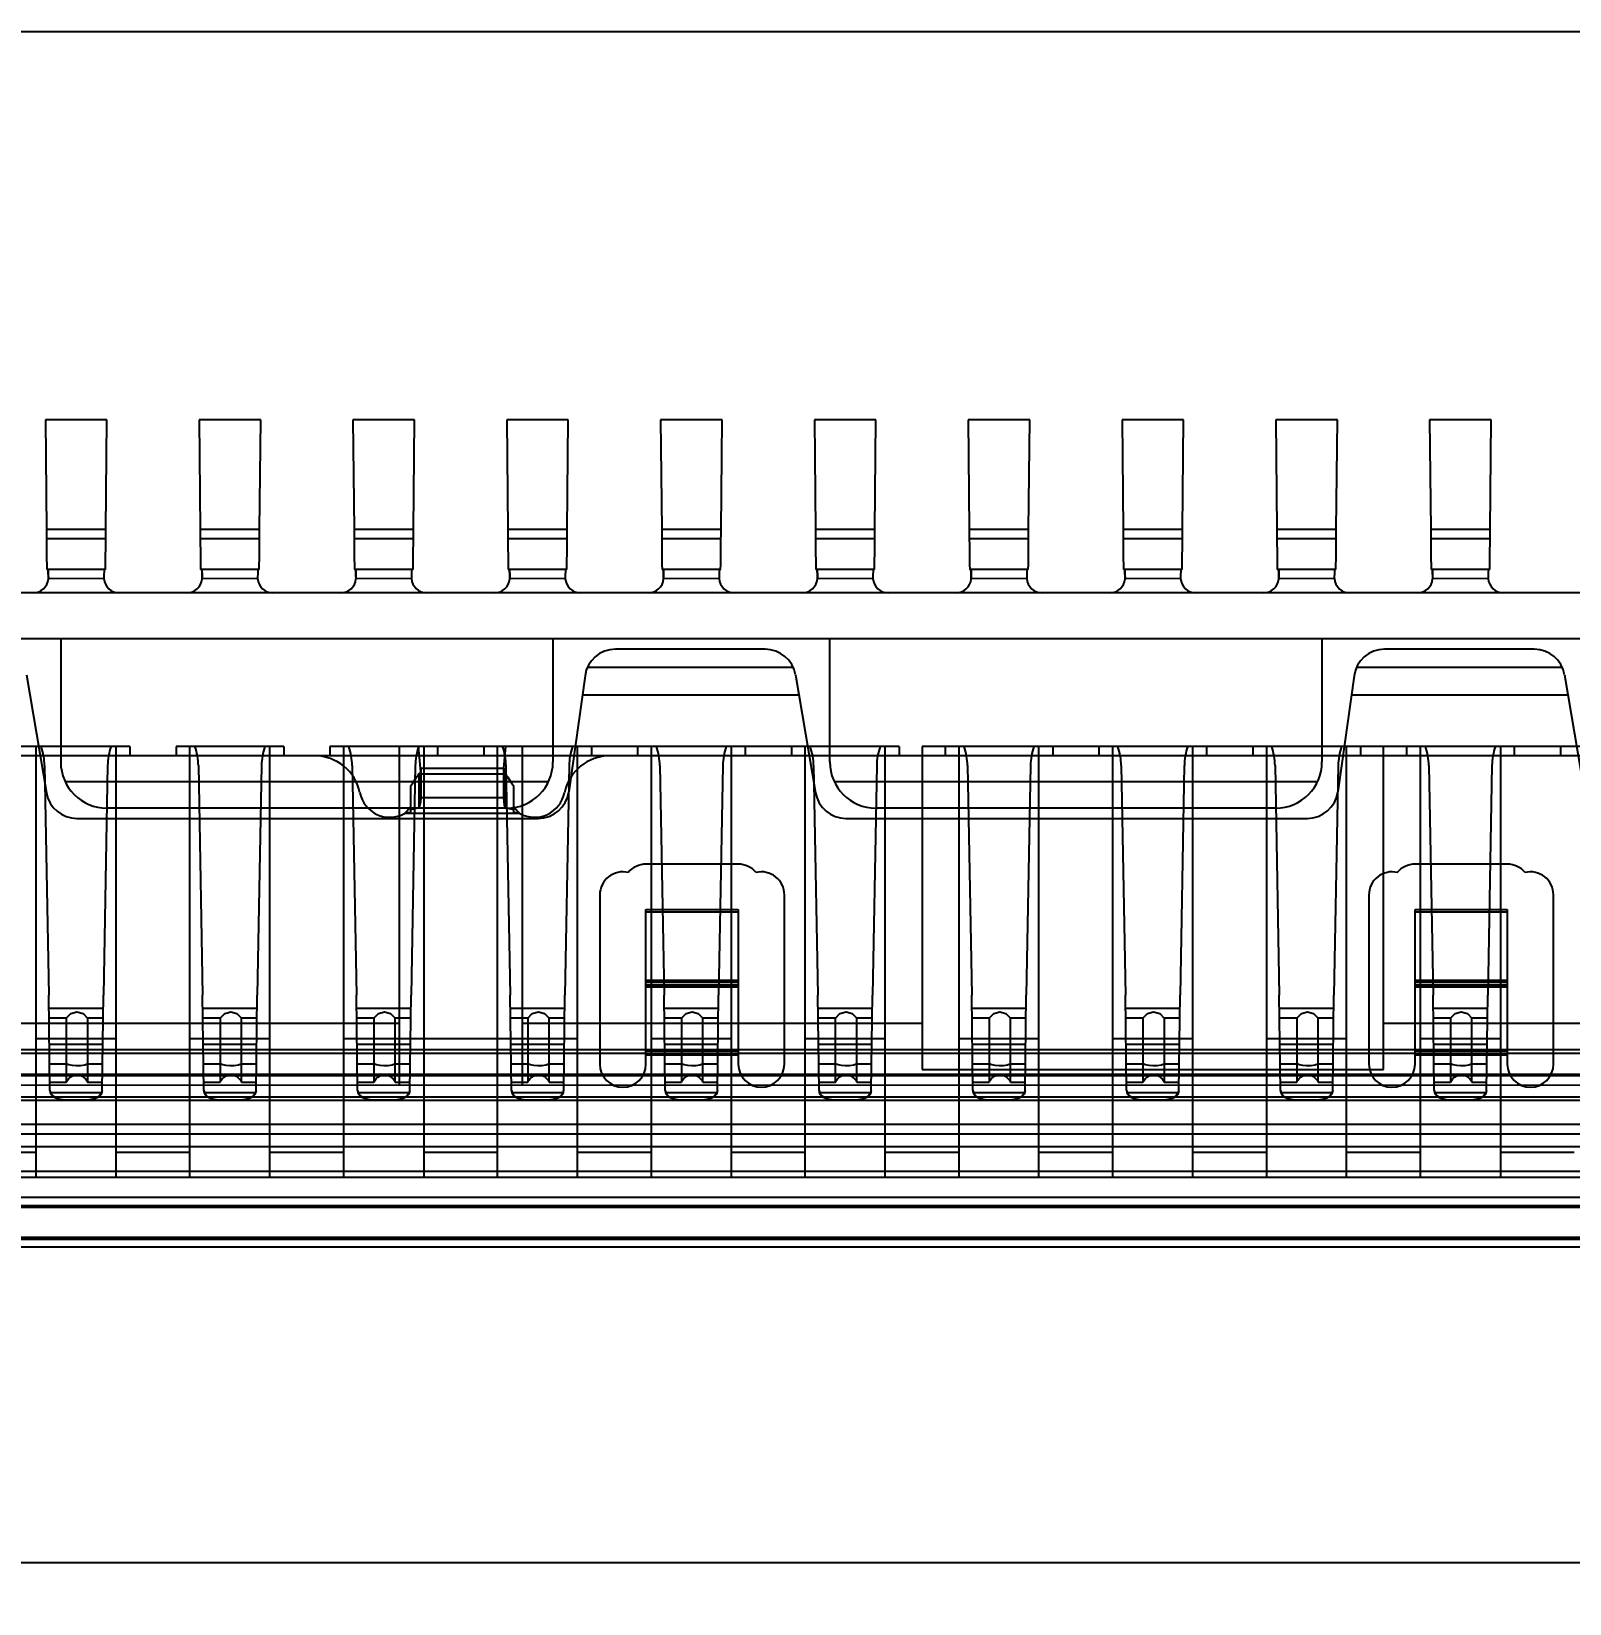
# Model space of a CAD drawing. Header units: millimetres. Extents: x 0 to 841, y 0 to 594.
# Drawn here: x 676.69 to 681.69, y 261.49 to 266.6 of the extents above; entities that cross this region are included whole.
import ezdxf

# ---------------------------------------------------------------- set-up
doc = ezdxf.new("R2010")
doc.units = ezdxf.units.MM
doc.header["$LTSCALE"] = 46.255
doc.layers.get('0').update_dxf_attribs({"linetype": 'CONTINUOUS'})
doc.layers.add('8_QUILTS', color=7, linetype='CONTINUOUS')
doc.styles.get("Standard").update_dxf_attribs({"font": 'txt', "width": 0.8})
doc.dimstyles.new('DIMSTYLE_1', dxfattribs={"dimtxt": 2.5, "dimasz": 3, "dimexe": 1.5, "dimexo": 1.2, "dimtad": 1, "dimdsep": 46, "dimtxsty": 'STANDARD', "dimblk": '_FILLED', "dimblk1": '_FILLED', "dimblk2": '_FILLED', "dimcen": 0.09, "dimazin": 2, "dimtp": 0.01, "dimtm": 0.01, "dimtfac": 1, "dimtofl": 0, "dimtmove": 0, "dimatfit": 3, "dimldrblk": '_FILLED', "dimfxl": 1, "dimtolj": 1, "dimarcsym": 0})

# ---------------------------------------------------------------- blocks, each defined once
blk = doc.blocks.new('_FILLED')
at = {"color": 0, "linetype": 'BYBLOCK'}
blk.add_solid([(0, 0), (-1, 0.1667), (-1, -0.1667)], dxfattribs=at)
blk = doc.blocks.new('*D0')
at = {"color": 7, "linetype": 'CONTINUOUS'}
for p, q in [((692.3383, 264.1405), (692.3383, 237.2835)), ((637.9118, 256.9031), (637.9118, 237.2835)), ((637.9118, 238.7835), (665.125, 238.7835)), ((692.3383, 238.7835), (665.125, 238.7835))]:
    blk.add_line(p, q, dxfattribs=at)
at = {"color": 7, "linetype": 'CONTINUOUS', "xscale": 3, "yscale": 3, "zscale": 3, "rotation": 180}
blk.add_blockref('_FILLED', (637.9118, 238.7835), dxfattribs=at)
at = {"color": 7, "linetype": 'CONTINUOUS', "xscale": 3, "yscale": 3, "zscale": 3}
blk.add_blockref('_FILLED', (692.3383, 238.7835), dxfattribs=at)
at = {"color": 7, "linetype": 'CONTINUOUS', "insert": (665.125, 241.9085), "char_height": 2.5, "width": 14, "attachment_point": 2, "line_spacing_factor": 0.9}
blk.add_mtext('(54.43)', dxfattribs=at)

msp = doc.modelspace()

# ---------------------------------------------------------------- linework, layer by layer
at = {"color": 7, "linetype": 'CONTINUOUS'}
msp.add_line((668.0383, 266.6031), (697.1383, 266.6031), dxfattribs=at)
at = {"layer": '8_QUILTS', "color": 7, "linetype": 'CONTINUOUS'}
for p, q in [((676.9383, 265.3405), (676.7383, 265.3405)), ((676.7383, 265.3405), (676.7418, 264.9833)), ((676.9348, 264.9833), (676.9383, 265.3405)), ((677.4383, 265.3405), (677.2383, 265.3405)), ((677.2383, 265.3405), (677.2418, 264.9833)), ((677.4348, 264.9833), (677.4383, 265.3405)), ((677.9383, 265.3405), (677.7383, 265.3405)), ((677.7383, 265.3405), (677.7418, 264.9833)), ((677.9348, 264.9833), (677.9383, 265.3405)), ((678.4383, 265.3405), (678.2383, 265.3405)), ((678.2383, 265.3405), (678.2418, 264.9833)), ((678.4348, 264.9833), (678.4383, 265.3405)), ((678.9383, 265.3405), (678.7383, 265.3405)), ((678.7383, 265.3405), (678.7418, 264.9833)), ((678.9348, 264.9833), (678.9383, 265.3405)), ((679.4383, 265.3405), (679.2383, 265.3405)), ((679.2383, 265.3405), (679.2418, 264.9833)), ((679.4348, 264.9833), (679.4383, 265.3405)), ((679.9383, 265.3405), (679.7383, 265.3405)), ((679.7383, 265.3405), (679.7418, 264.9833)), ((679.9348, 264.9833), (679.9383, 265.3405)), ((680.4383, 265.3405), (680.2383, 265.3405)), ((680.2383, 265.3405), (680.2418, 264.9833)), ((680.4348, 264.9833), (680.4383, 265.3405)), ((680.9383, 265.3405), (680.7383, 265.3405)), ((680.7383, 265.3405), (680.7418, 264.9833)), ((680.9348, 264.9833), (680.9383, 265.3405)), ((681.4383, 265.3405), (681.2383, 265.3405)), ((681.2383, 265.3405), (681.2418, 264.9833)), ((681.4348, 264.9833), (681.4383, 265.3405)), ((676.9348, 264.9833), (676.7418, 264.9833)), ((677.4348, 264.9833), (677.2418, 264.9833)), ((677.9348, 264.9833), (677.7418, 264.9833)), ((678.4348, 264.9833), (678.2418, 264.9833)), ((678.9348, 264.9833), (678.7418, 264.9833)), ((679.4348, 264.9833), (679.2418, 264.9833)), ((679.9348, 264.9833), (679.7418, 264.9833)), ((680.4348, 264.9833), (680.2418, 264.9833)), ((680.9348, 264.9833), (680.7418, 264.9833)), ((681.4348, 264.9833), (681.2418, 264.9833)), ((676.9347, 264.9533), (676.7418, 264.9533)), ((677.4347, 264.9533), (677.2418, 264.9533)), ((677.9347, 264.9533), (677.7418, 264.9533)), ((678.4347, 264.9533), (678.2418, 264.9533)), ((678.9347, 264.9533), (678.7418, 264.9533)), ((679.4347, 264.9533), (679.2418, 264.9533)), ((679.9347, 264.9533), (679.7418, 264.9533)), ((680.4347, 264.9533), (680.2418, 264.9533)), ((680.9347, 264.9533), (680.7418, 264.9533)), ((681.4347, 264.9533), (681.2418, 264.9533)), ((676.9336, 264.8533), (676.743, 264.8533)), ((676.9284, 264.8242), (676.748, 264.8233)), ((676.7483, 264.824), (676.7483, 264.826)), ((677.4336, 264.8533), (677.243, 264.8533)), ((677.4284, 264.8242), (677.248, 264.8233)), ((677.2483, 264.824), (677.2483, 264.826)), ((677.9336, 264.8533), (677.743, 264.8533)), ((677.9284, 264.8242), (677.748, 264.8233)), ((677.7483, 264.824), (677.7483, 264.826)), ((678.4336, 264.8533), (678.243, 264.8533)), ((678.4284, 264.8242), (678.248, 264.8233)), ((678.2483, 264.824), (678.2483, 264.826)), ((678.9336, 264.8533), (678.743, 264.8533)), ((678.9284, 264.8242), (678.748, 264.8233)), ((678.7483, 264.824), (678.7483, 264.826)), ((679.4336, 264.8533), (679.243, 264.8533)), ((679.4284, 264.8242), (679.248, 264.8233)), ((679.2483, 264.824), (679.2483, 264.826)), ((679.9336, 264.8533), (679.743, 264.8533)), ((679.9284, 264.8242), (679.748, 264.8233)), ((679.7483, 264.824), (679.7483, 264.826)), ((680.4336, 264.8533), (680.243, 264.8533)), ((680.4284, 264.8242), (680.248, 264.8233)), ((680.2483, 264.824), (680.2483, 264.826)), ((680.9336, 264.8533), (680.743, 264.8533)), ((680.9284, 264.8242), (680.748, 264.8233)), ((680.7483, 264.824), (680.7483, 264.826)), ((681.4336, 264.8533), (681.243, 264.8533)), ((681.4284, 264.8242), (681.248, 264.8233)), ((681.2483, 264.824), (681.2483, 264.826)), ((693.7583, 264.7781), (671.4183, 264.7781)), ((692.7483, 264.6281), (672.4283, 264.6281)), ((676.7883, 264.6281), (676.7883, 264.2281)), ((678.3883, 264.6281), (678.3883, 264.2281)), ((679.2883, 264.2281), (679.2883, 264.6281)), ((680.8883, 264.6281), (680.8883, 264.2281)), ((679.0781, 264.5944), (678.5916, 264.5944)), ((681.5781, 264.5944), (681.0916, 264.5944)), ((676.6766, 264.5113), (676.7422, 264.1278)), ((678.4926, 264.5083), (678.4398, 264.1308)), ((679.1695, 264.5349), (678.5001, 264.5349)), ((679.1766, 264.5113), (679.2422, 264.1278)), ((680.9926, 264.5083), (680.9398, 264.1308)), ((681.6696, 264.5348), (681.0001, 264.5348)), ((681.6766, 264.5113), (681.7422, 264.1278)), ((679.1879, 264.4454), (678.4838, 264.4454)), ((681.6879, 264.4454), (680.9838, 264.4454)), ((694.0884, 264.2481), (671.0881, 264.2481)), ((677.0133, 264.2781), (675.0883, 264.2781)), ((676.7083, 262.8781), (676.7083, 264.2781)), ((676.7326, 264.2478), (676.7083, 264.2481)), ((676.9683, 264.2481), (676.9439, 264.2478)), ((676.9683, 262.8781), (676.9683, 264.2781)), ((677.0133, 264.2781), (677.0133, 264.2481)), ((677.5133, 264.2781), (677.1633, 264.2781)), ((677.1633, 264.2781), (677.1633, 264.2481)), ((677.2083, 262.8781), (677.2083, 264.2781)), ((677.2326, 264.2478), (677.2083, 264.2481)), ((677.4683, 264.2481), (677.4439, 264.2478)), ((677.4683, 262.8781), (677.4683, 264.2781)), ((677.5133, 264.2781), (677.5133, 264.2481)), ((679.5133, 264.2781), (677.6633, 264.2781)), ((677.6633, 264.2781), (677.6633, 264.2481)), ((677.7083, 262.8781), (677.7083, 264.2781)), ((677.7326, 264.2478), (677.7083, 264.2481)), ((677.8883, 264.2781), (677.8883, 263.1776)), ((677.9683, 264.2481), (677.9439, 264.2478)), ((677.9583, 264.2076), (677.9517, 264.2781)), ((677.9683, 264.2781), (677.9683, 262.8781)), ((678.0133, 264.2781), (678.0133, 264.2481)), ((678.1633, 264.2781), (678.1633, 264.2481)), ((678.2083, 262.8781), (678.2083, 264.2781)), ((678.2326, 264.2479), (678.2083, 264.2481)), ((678.2286, 264.2076), (678.2351, 264.2781)), ((678.2883, 264.2781), (678.2883, 263.1776)), ((678.4683, 264.2481), (678.4439, 264.2479)), ((678.4683, 262.8781), (678.4683, 264.2781)), ((678.5133, 264.2781), (678.5133, 264.2481)), ((678.6633, 264.2781), (678.6633, 264.2481)), ((678.7083, 262.8781), (678.7083, 264.2781)), ((678.7326, 264.2479), (678.7083, 264.2481)), ((678.9683, 264.2481), (678.9439, 264.2479)), ((678.9683, 262.8781), (678.9683, 264.2781)), ((679.0133, 264.2781), (679.0133, 264.2481)), ((679.1633, 264.2781), (679.1633, 264.2481)), ((679.2083, 262.8781), (679.2083, 264.2781)), ((679.2326, 264.2479), (679.2083, 264.2481)), ((679.4683, 264.2481), (679.4439, 264.2479)), ((679.4683, 262.8781), (679.4683, 264.2781)), ((679.5133, 264.2781), (679.5133, 264.2481)), ((682.0133, 264.2781), (679.5883, 264.2781)), ((679.5883, 264.2781), (679.5883, 263.2281)), ((679.6633, 264.2781), (679.6633, 264.2481)), ((679.7083, 264.2781), (679.7083, 262.8781)), ((679.7326, 264.2479), (679.7083, 264.2481)), ((679.9683, 264.2481), (679.9439, 264.2479)), ((679.9683, 262.8781), (679.9683, 264.2781)), ((680.0133, 264.2781), (680.0133, 264.2481)), ((680.1633, 264.2781), (680.1633, 264.2481)), ((680.2083, 262.8781), (680.2083, 264.2781)), ((680.2326, 264.2479), (680.2083, 264.2481)), ((680.4683, 264.2481), (680.4439, 264.2479)), ((680.4683, 262.8781), (680.4683, 264.2781)), ((680.5133, 264.2781), (680.5133, 264.2481)), ((680.6633, 264.2781), (680.6633, 264.2481)), ((680.7083, 264.2781), (680.7083, 262.8781)), ((680.7326, 264.2479), (680.7083, 264.2481)), ((680.9683, 264.2481), (680.9439, 264.2479)), ((680.9683, 262.8781), (680.9683, 264.2781)), ((681.0133, 264.2781), (681.0133, 264.2481)), ((681.0883, 263.2281), (681.0883, 264.2781)), ((681.1633, 264.2781), (681.1633, 264.2481)), ((681.2083, 262.8781), (681.2083, 264.2781)), ((681.2326, 264.2479), (681.2083, 264.2481)), ((681.4683, 264.2481), (681.4439, 264.2479)), ((681.4683, 264.2781), (681.4683, 262.8781)), ((681.5133, 264.2781), (681.5133, 264.2481)), ((681.6633, 264.2781), (681.6633, 264.2481)), ((676.7357, 264.2162), (676.7496, 263.4695)), ((676.9408, 264.2162), (676.927, 263.4695)), ((677.2357, 264.2162), (677.2496, 263.4695)), ((677.4408, 264.2162), (677.427, 263.4695)), ((677.7357, 264.2162), (677.7496, 263.4695)), ((677.9408, 264.2162), (677.927, 263.4695)), ((677.9586, 264.1954), (677.9582, 264.2076)), ((677.9583, 264.2076), (678.2285, 264.2076)), ((677.9586, 264.2076), (677.9586, 264.112)), ((678.2282, 264.112), (678.2282, 264.2076)), ((678.2286, 264.2076), (678.2282, 264.1954)), ((678.2357, 264.2162), (678.2496, 263.4695)), ((678.4408, 264.2162), (678.427, 263.4695)), ((678.7357, 264.2162), (678.7496, 263.4695)), ((678.9408, 264.2162), (678.927, 263.4695)), ((679.2357, 264.2162), (679.2496, 263.4695)), ((679.4408, 264.2162), (679.427, 263.4695)), ((679.7357, 264.2162), (679.7496, 263.4695)), ((679.9408, 264.2162), (679.927, 263.4695)), ((680.2357, 264.2162), (680.2496, 263.4695)), ((680.4408, 264.2162), (680.427, 263.4695)), ((680.7357, 264.2162), (680.7496, 263.4695)), ((680.9408, 264.2162), (680.927, 263.4695)), ((681.2357, 264.2162), (681.2496, 263.4695)), ((681.4408, 264.2162), (681.427, 263.4695)), ((676.8023, 264.1647), (678.3742, 264.1647)), ((677.9253, 264.149), (677.9253, 264.0634)), ((677.9525, 264.1899), (678.2344, 264.1899)), ((677.9525, 264.1899), (677.9525, 264.0786)), ((678.2344, 264.0786), (678.2344, 264.1899)), ((678.2615, 264.0634), (678.2615, 264.149)), ((679.3023, 264.1647), (680.8742, 264.1647)), ((678.2282, 264.1115), (677.9586, 264.1115)), ((676.8408, 264.0447), (678.3408, 264.0447)), ((678.2383, 264.0781), (676.9383, 264.0781)), ((678.2807, 264.0601), (677.9061, 264.0601)), ((679.3408, 264.0447), (680.8408, 264.0447)), ((680.7383, 264.0781), (679.4383, 264.0781)), ((678.9908, 263.8958), (678.6908, 263.8958)), ((681.4908, 263.8958), (681.1908, 263.8958)), ((678.5408, 263.7958), (678.5408, 263.2458)), ((679.1408, 263.2458), (679.1408, 263.7964)), ((681.0408, 263.7958), (681.0408, 263.2458)), ((681.6408, 263.2458), (681.6408, 263.7964)), ((678.6908, 263.7488), (678.9908, 263.7488)), ((678.6908, 263.2458), (678.6908, 263.7488)), ((678.6908, 263.7405), (678.9908, 263.7405)), ((678.9908, 263.7488), (678.9908, 263.2458)), ((681.1908, 263.7488), (681.4908, 263.7488)), ((681.1908, 263.2458), (681.1908, 263.7488)), ((681.1908, 263.7405), (681.4908, 263.7405)), ((681.4908, 263.7488), (681.4908, 263.2458)), ((678.6908, 263.5191), (678.9908, 263.5191)), ((678.9908, 263.5107), (678.6908, 263.5107)), ((678.6908, 263.5037), (678.9908, 263.5037)), ((678.9908, 263.4954), (678.6908, 263.4954)), ((681.1908, 263.5191), (681.4908, 263.5191)), ((681.4908, 263.5107), (681.1908, 263.5107)), ((681.1908, 263.5037), (681.4908, 263.5037)), ((681.4908, 263.4954), (681.1908, 263.4954)), ((676.7533, 263.1597), (676.7496, 263.4695)), ((676.9233, 263.1597), (676.927, 263.4695)), ((677.2533, 263.1597), (677.2496, 263.4695)), ((677.4233, 263.1597), (677.427, 263.4695)), ((677.7533, 263.1597), (677.7496, 263.4695)), ((677.9233, 263.1597), (677.927, 263.4695)), ((678.2533, 263.1597), (678.2496, 263.4695)), ((678.4233, 263.1597), (678.427, 263.4695)), ((678.7533, 263.1597), (678.7496, 263.4695)), ((678.9233, 263.1597), (678.927, 263.4695)), ((679.2533, 263.1597), (679.2496, 263.4695)), ((679.4233, 263.1597), (679.427, 263.4695)), ((679.7533, 263.1597), (679.7496, 263.4695)), ((679.9233, 263.1597), (679.927, 263.4695)), ((680.2533, 263.1597), (680.2496, 263.4695)), ((680.4233, 263.1597), (680.427, 263.4695)), ((680.7533, 263.1597), (680.7496, 263.4695)), ((680.9233, 263.1597), (680.927, 263.4695)), ((681.2533, 263.1597), (681.2496, 263.4695)), ((681.4233, 263.1597), (681.427, 263.4695)), ((677.8883, 263.3781), (676.5883, 263.3781)), ((676.7501, 263.4272), (676.9265, 263.4272)), ((676.8064, 263.3953), (676.7505, 263.3953)), ((676.8063, 263.3954), (676.8063, 263.1872)), ((676.9261, 263.3953), (676.8757, 263.3953)), ((676.8759, 263.1872), (676.8759, 263.3954)), ((677.2501, 263.4272), (677.4265, 263.4272)), ((677.3064, 263.3953), (677.2505, 263.3953)), ((677.3063, 263.3954), (677.3063, 263.1872)), ((677.4261, 263.3953), (677.3757, 263.3953)), ((677.3759, 263.1872), (677.3759, 263.3954)), ((677.7501, 263.4272), (677.9265, 263.4272)), ((677.8064, 263.3953), (677.7505, 263.3953)), ((677.8063, 263.3954), (677.8063, 263.1872)), ((677.9261, 263.3953), (677.8757, 263.3953)), ((677.8759, 263.1872), (677.8759, 263.3954)), ((678.2501, 263.4272), (678.4265, 263.4272)), ((678.3064, 263.3953), (678.2505, 263.3953)), ((679.5883, 263.3781), (678.2883, 263.3781)), ((678.3063, 263.3954), (678.3063, 263.1872)), ((678.4261, 263.3953), (678.3757, 263.3953)), ((678.3759, 263.1872), (678.3759, 263.3954)), ((678.7501, 263.4272), (678.9265, 263.4272)), ((678.8064, 263.3953), (678.7505, 263.3953)), ((678.8063, 263.3954), (678.8063, 263.1872)), ((678.9261, 263.3953), (678.8757, 263.3953)), ((678.8759, 263.1872), (678.8759, 263.3954)), ((679.2501, 263.4272), (679.4265, 263.4272)), ((679.3064, 263.3953), (679.2505, 263.3953)), ((679.3063, 263.3954), (679.3063, 263.1872)), ((679.4261, 263.3953), (679.3757, 263.3953)), ((679.3759, 263.1872), (679.3759, 263.3954)), ((679.7501, 263.4272), (679.9265, 263.4272)), ((679.8064, 263.3953), (679.7505, 263.3953)), ((679.8063, 263.3954), (679.8063, 263.1872)), ((679.9261, 263.3953), (679.8757, 263.3953)), ((679.8759, 263.1872), (679.8759, 263.3954)), ((680.2501, 263.4272), (680.4265, 263.4272)), ((680.3064, 263.3953), (680.2505, 263.3953)), ((680.3063, 263.3954), (680.3063, 263.1872)), ((680.4261, 263.3953), (680.3757, 263.3953)), ((680.3759, 263.1872), (680.3759, 263.3954)), ((680.7501, 263.4272), (680.9265, 263.4272)), ((680.8064, 263.3953), (680.7505, 263.3953)), ((680.8063, 263.3954), (680.8063, 263.1872)), ((680.9261, 263.3953), (680.8757, 263.3953)), ((680.8759, 263.1872), (680.8759, 263.3954)), ((682.3883, 263.3781), (681.0883, 263.3781)), ((681.2501, 263.4272), (681.4265, 263.4272)), ((681.3064, 263.3953), (681.2505, 263.3953)), ((681.3063, 263.3954), (681.3063, 263.1872)), ((681.4261, 263.3953), (681.3757, 263.3953)), ((681.3759, 263.1872), (681.3759, 263.3954)), ((676.9683, 263.3281), (676.7083, 263.3281)), ((677.4683, 263.3281), (677.2083, 263.3281)), ((678.4683, 263.3281), (677.7083, 263.3281)), ((678.9683, 263.3281), (678.7083, 263.3281)), ((679.4683, 263.3281), (679.2083, 263.3281)), ((679.9683, 263.3281), (679.7083, 263.3281)), ((680.4683, 263.3281), (680.2083, 263.3281)), ((680.9683, 263.3281), (680.7083, 263.3281)), ((681.4683, 263.3281), (681.2083, 263.3281)), ((692.746, 263.2925), (672.4355, 263.2925)), ((672.451, 263.2813), (692.7305, 263.2813)), ((676.9251, 263.31), (676.7515, 263.31)), ((677.4251, 263.31), (677.2515, 263.31)), ((677.9251, 263.31), (677.7515, 263.31)), ((678.4251, 263.31), (678.2515, 263.31)), ((678.9908, 263.2874), (678.6908, 263.2874)), ((678.9908, 263.2773), (678.6908, 263.2773)), ((678.6908, 263.2756), (678.9908, 263.2756)), ((678.9251, 263.31), (678.7515, 263.31)), ((679.4251, 263.31), (679.2515, 263.31)), ((679.9251, 263.31), (679.7515, 263.31)), ((680.4251, 263.31), (680.2515, 263.31)), ((680.9251, 263.31), (680.7515, 263.31)), ((681.4908, 263.2874), (681.1908, 263.2874)), ((681.4908, 263.2773), (681.1908, 263.2773)), ((681.1908, 263.2756), (681.4908, 263.2756)), ((681.4251, 263.31), (681.2515, 263.31)), ((676.7522, 263.2467), (676.8064, 263.2467)), ((676.8757, 263.2467), (676.9243, 263.2467)), ((677.2522, 263.2467), (677.3064, 263.2467)), ((677.3757, 263.2467), (677.4243, 263.2467)), ((677.7522, 263.2467), (677.8064, 263.2467)), ((677.8757, 263.2467), (677.9243, 263.2467)), ((678.2522, 263.2467), (678.3064, 263.2467)), ((678.3757, 263.2467), (678.4243, 263.2467)), ((678.7522, 263.2467), (678.8064, 263.2467)), ((678.8757, 263.2467), (678.9243, 263.2467)), ((679.2522, 263.2467), (679.3064, 263.2467)), ((679.3757, 263.2467), (679.4243, 263.2467)), ((679.5883, 263.2281), (681.0883, 263.2281)), ((679.7522, 263.2467), (679.8064, 263.2467)), ((679.8757, 263.2467), (679.9243, 263.2467)), ((680.2522, 263.2467), (680.3064, 263.2467)), ((680.3757, 263.2467), (680.4243, 263.2467)), ((680.7522, 263.2467), (680.8064, 263.2467)), ((680.8757, 263.2467), (680.9243, 263.2467)), ((681.2522, 263.2467), (681.3064, 263.2467)), ((681.3757, 263.2467), (681.4243, 263.2467)), ((692.7309, 263.2122), (672.4507, 263.2122)), ((672.4647, 263.1781), (682.5883, 263.1776)), ((692.7063, 263.2081), (672.4753, 263.2081)), ((676.7529, 263.1872), (676.8064, 263.1872)), ((676.8757, 263.1872), (676.9236, 263.1872)), ((677.2529, 263.1872), (677.3064, 263.1872)), ((677.3757, 263.1872), (677.4236, 263.1872)), ((677.7529, 263.1872), (677.8064, 263.1872)), ((677.8757, 263.1872), (677.9236, 263.1872)), ((678.2529, 263.1872), (678.3064, 263.1872)), ((678.3757, 263.1872), (678.4236, 263.1872)), ((678.7529, 263.1872), (678.8064, 263.1872)), ((678.8757, 263.1872), (678.9236, 263.1872)), ((679.2529, 263.1872), (679.3064, 263.1872)), ((679.3757, 263.1872), (679.4236, 263.1872)), ((679.7529, 263.1872), (679.8064, 263.1872)), ((679.8757, 263.1872), (679.9236, 263.1872)), ((680.2529, 263.1872), (680.3064, 263.1872)), ((680.3757, 263.1872), (680.4236, 263.1872)), ((680.7529, 263.1872), (680.8064, 263.1872)), ((680.8757, 263.1872), (680.9236, 263.1872)), ((681.2529, 263.1872), (681.3064, 263.1872)), ((681.3757, 263.1872), (681.4236, 263.1872)), ((672.4753, 263.1392), (692.7063, 263.1392)), ((692.6895, 263.1278), (672.492, 263.1278)), ((676.7542, 263.1539), (676.9224, 263.1539)), ((676.8733, 263.1289), (676.8033, 263.1289)), ((676.8963, 263.1325), (676.8931, 263.1315)), ((677.2542, 263.1539), (677.4224, 263.1539)), ((677.3733, 263.1289), (677.3033, 263.1289)), ((677.3963, 263.1325), (677.3931, 263.1315)), ((677.7542, 263.1539), (677.9224, 263.1539)), ((677.8733, 263.1289), (677.8033, 263.1289)), ((677.8963, 263.1325), (677.8931, 263.1315)), ((678.2542, 263.1539), (678.4224, 263.1539)), ((678.3733, 263.1289), (678.3033, 263.1289)), ((678.3963, 263.1325), (678.3931, 263.1315)), ((678.7542, 263.1539), (678.9224, 263.1539)), ((678.8733, 263.1289), (678.8033, 263.1289)), ((678.8963, 263.1325), (678.8931, 263.1315)), ((679.2542, 263.1539), (679.4224, 263.1539)), ((679.3733, 263.1289), (679.3033, 263.1289)), ((679.3963, 263.1325), (679.3931, 263.1315)), ((679.7542, 263.1539), (679.9224, 263.1539)), ((679.8733, 263.1289), (679.8033, 263.1289)), ((679.8963, 263.1325), (679.8931, 263.1315)), ((680.2542, 263.1539), (680.4224, 263.1539)), ((680.3733, 263.1289), (680.3033, 263.1289)), ((680.3963, 263.1325), (680.3931, 263.1315)), ((680.7542, 263.1539), (680.9224, 263.1539)), ((680.8733, 263.1289), (680.8033, 263.1289)), ((680.8963, 263.1325), (680.8931, 263.1315)), ((681.2542, 263.1539), (681.4224, 263.1539)), ((681.3733, 263.1289), (681.3033, 263.1289)), ((681.3963, 263.1325), (681.3931, 263.1315)), ((672.5112, 263.0504), (692.6654, 263.0504)), ((692.6518, 263.0179), (672.5297, 263.0179)), ((672.5375, 262.9781), (692.6391, 262.9781)), ((676.7083, 262.9581), (676.4683, 262.9581)), ((677.2083, 262.9581), (676.9683, 262.9581)), ((677.7083, 262.9581), (677.4683, 262.9581)), ((678.2083, 262.9581), (677.9683, 262.9581)), ((678.7083, 262.9581), (678.4683, 262.9581)), ((679.2083, 262.9581), (678.9683, 262.9581)), ((679.7083, 262.9581), (679.4683, 262.9581)), ((680.2083, 262.9581), (679.9683, 262.9581)), ((680.7083, 262.9581), (680.4683, 262.9581)), ((681.2083, 262.9581), (680.9683, 262.9581)), ((681.7083, 262.9581), (681.4683, 262.9581)), ((672.5708, 262.8981), (692.6108, 262.8981)), ((672.5739, 262.8781), (692.6027, 262.8781)), ((692.6858, 262.8118), (672.4958, 262.8118)), ((672.4958, 262.7859), (692.6858, 262.7859)), ((692.6858, 262.7801), (672.4958, 262.7801)), ((692.6858, 262.6819), (672.4958, 262.6819)), ((672.4958, 262.6762), (692.6858, 262.6762)), ((692.7019, 262.6502), (672.4796, 262.6502)), ((694.0508, 261.6247), (671.1308, 261.6247))]:
    msp.add_line(p, q, dxfattribs=at)
for points in [[(676.7471, 264.8533), (676.7475, 264.849), (676.7479, 264.838), (676.748, 264.8233)], [(677.2471, 264.8533), (677.2475, 264.849), (677.2479, 264.838), (677.248, 264.8233)], [(677.7471, 264.8533), (677.7475, 264.849), (677.7479, 264.838), (677.748, 264.8233)], [(678.2471, 264.8533), (678.2475, 264.849), (678.2479, 264.838), (678.248, 264.8233)], [(678.7471, 264.8533), (678.7475, 264.849), (678.7479, 264.838), (678.748, 264.8233)], [(679.2471, 264.8533), (679.2475, 264.849), (679.2479, 264.838), (679.248, 264.8233)], [(679.7471, 264.8533), (679.7475, 264.849), (679.7479, 264.838), (679.748, 264.8233)], [(680.2471, 264.8533), (680.2475, 264.849), (680.2479, 264.838), (680.248, 264.8233)], [(680.7471, 264.8533), (680.7475, 264.849), (680.7479, 264.838), (680.748, 264.8233)], [(681.2471, 264.8533), (681.2475, 264.849), (681.2479, 264.838), (681.248, 264.8233)], [(677.9253, 264.149), (677.9363, 264.1647), (677.945, 264.1786), (677.9525, 264.1899)], [(677.9525, 264.1899), (677.9554, 264.1911), (677.9575, 264.1926), (677.9586, 264.1947)], [(678.2282, 264.1947), (678.2293, 264.1926), (678.2314, 264.1911), (678.2344, 264.1899)], [(678.2344, 264.1899), (678.2418, 264.1786), (678.2506, 264.1647), (678.2615, 264.149)], [(677.9586, 264.1115), (677.9575, 264.098), (677.9555, 264.0873), (677.9525, 264.0786)], [(678.2344, 264.0786), (678.2313, 264.0873), (678.2293, 264.098), (678.2282, 264.1115)], [(677.9061, 264.0601), (677.9128, 264.0672), (677.9191, 264.0751), (677.9253, 264.0836)], [(677.9253, 264.0634), (677.919, 264.0622), (677.9126, 264.0611), (677.9061, 264.0601)], [(677.9525, 264.0786), (677.9441, 264.0768), (677.9351, 264.0747), (677.9253, 264.0728)], [(678.2615, 264.0728), (678.2518, 264.0747), (678.2427, 264.0768), (678.2344, 264.0786)], [(678.2615, 264.0836), (678.2677, 264.0751), (678.2741, 264.0672), (678.2807, 264.0601)], [(678.2807, 264.0601), (678.2742, 264.0611), (678.2678, 264.0622), (678.2615, 264.0634)], [(676.8064, 263.3953), (676.8213, 263.4101), (676.8411, 263.4153), (676.8608, 263.4101), (676.8757, 263.3953)], [(677.3064, 263.3953), (677.3213, 263.4101), (677.3411, 263.4153), (677.3608, 263.4101), (677.3757, 263.3953)], [(677.8064, 263.3953), (677.8213, 263.4101), (677.8411, 263.4153), (677.8608, 263.4101), (677.8757, 263.3953)], [(678.3064, 263.3953), (678.3213, 263.4101), (678.3411, 263.4153), (678.3608, 263.4101), (678.3757, 263.3953)], [(678.8064, 263.3953), (678.8213, 263.4101), (678.8411, 263.4153), (678.8608, 263.4101), (678.8757, 263.3953)], [(679.3064, 263.3953), (679.3213, 263.4101), (679.3411, 263.4153), (679.3608, 263.4101), (679.3757, 263.3953)], [(679.8064, 263.3953), (679.8213, 263.4101), (679.8411, 263.4153), (679.8608, 263.4101), (679.8757, 263.3953)], [(680.3064, 263.3953), (680.3213, 263.4101), (680.3411, 263.4153), (680.3608, 263.4101), (680.3757, 263.3953)], [(680.8064, 263.3953), (680.8213, 263.4101), (680.8411, 263.4153), (680.8608, 263.4101), (680.8757, 263.3953)], [(681.3064, 263.3953), (681.3213, 263.4101), (681.3411, 263.4153), (681.3608, 263.4101), (681.3757, 263.3953)], [(676.8385, 263.2397), (676.8263, 263.2407), (676.8151, 263.2432), (676.8063, 263.2467)], [(676.8759, 263.2466), (676.8661, 263.2428), (676.8526, 263.2405), (676.8385, 263.2397)], [(677.3385, 263.2397), (677.3263, 263.2407), (677.3151, 263.2432), (677.3063, 263.2467)], [(677.3759, 263.2466), (677.3661, 263.2428), (677.3526, 263.2405), (677.3385, 263.2397)], [(677.8385, 263.2397), (677.8263, 263.2407), (677.8151, 263.2432), (677.8063, 263.2467)], [(677.8759, 263.2466), (677.8661, 263.2428), (677.8526, 263.2405), (677.8385, 263.2397)], [(678.3385, 263.2397), (678.3263, 263.2407), (678.3151, 263.2432), (678.3063, 263.2467)], [(678.3759, 263.2466), (678.3661, 263.2428), (678.3526, 263.2405), (678.3385, 263.2397)], [(678.8385, 263.2397), (678.8263, 263.2407), (678.8151, 263.2432), (678.8063, 263.2467)], [(678.8759, 263.2466), (678.8661, 263.2428), (678.8526, 263.2405), (678.8385, 263.2397)], [(679.3385, 263.2397), (679.3263, 263.2407), (679.3151, 263.2432), (679.3063, 263.2467)], [(679.3759, 263.2466), (679.3661, 263.2428), (679.3526, 263.2405), (679.3385, 263.2397)], [(679.8385, 263.2397), (679.8263, 263.2407), (679.8151, 263.2432), (679.8063, 263.2467)], [(679.8759, 263.2466), (679.8661, 263.2428), (679.8526, 263.2405), (679.8385, 263.2397)], [(680.3385, 263.2397), (680.3263, 263.2407), (680.3151, 263.2432), (680.3063, 263.2467)], [(680.3759, 263.2466), (680.3661, 263.2428), (680.3526, 263.2405), (680.3385, 263.2397)], [(680.8385, 263.2397), (680.8263, 263.2407), (680.8151, 263.2432), (680.8063, 263.2467)], [(680.8759, 263.2466), (680.8661, 263.2428), (680.8526, 263.2405), (680.8385, 263.2397)], [(681.3385, 263.2397), (681.3263, 263.2407), (681.3151, 263.2432), (681.3063, 263.2467)], [(681.3759, 263.2466), (681.3661, 263.2428), (681.3526, 263.2405), (681.3385, 263.2397)], [(676.8063, 263.1872), (676.8099, 263.1933), (676.8142, 263.1985), (676.8189, 263.203), (676.8241, 263.2067), (676.8298, 263.2095), (676.8358, 263.2111), (676.8419, 263.2114), (676.8476, 263.2105), (676.8531, 263.2087), (676.8585, 263.2061), (676.8637, 263.2026), (676.8685, 263.1983), (676.8725, 263.1932), (676.8759, 263.1872)], [(677.3063, 263.1872), (677.3099, 263.1933), (677.3142, 263.1985), (677.3189, 263.203), (677.3241, 263.2067), (677.3298, 263.2095), (677.3358, 263.2111), (677.3419, 263.2114), (677.3476, 263.2105), (677.3531, 263.2087), (677.3585, 263.2061), (677.3637, 263.2026), (677.3685, 263.1983), (677.3725, 263.1932), (677.3759, 263.1872)], [(677.8063, 263.1872), (677.8099, 263.1933), (677.8142, 263.1985), (677.8189, 263.203), (677.8241, 263.2067), (677.8298, 263.2095), (677.8358, 263.2111), (677.8419, 263.2114), (677.8476, 263.2105), (677.8531, 263.2087), (677.8585, 263.2061), (677.8637, 263.2026), (677.8685, 263.1983), (677.8725, 263.1932), (677.8759, 263.1872)], [(678.3063, 263.1872), (678.3099, 263.1933), (678.3142, 263.1985), (678.3189, 263.203), (678.3241, 263.2067), (678.3298, 263.2095), (678.3358, 263.2111), (678.3419, 263.2114), (678.3476, 263.2105), (678.3531, 263.2087), (678.3585, 263.2061), (678.3637, 263.2026), (678.3685, 263.1983), (678.3725, 263.1932), (678.3759, 263.1872)], [(678.8063, 263.1872), (678.8099, 263.1933), (678.8142, 263.1985), (678.8189, 263.203), (678.8241, 263.2067), (678.8298, 263.2095), (678.8358, 263.2111), (678.8419, 263.2114), (678.8476, 263.2105), (678.8531, 263.2087), (678.8585, 263.2061), (678.8637, 263.2026), (678.8685, 263.1983), (678.8725, 263.1932), (678.8759, 263.1872)], [(679.3063, 263.1872), (679.3099, 263.1933), (679.3142, 263.1985), (679.3189, 263.203), (679.3241, 263.2067), (679.3298, 263.2095), (679.3358, 263.2111), (679.3419, 263.2114), (679.3476, 263.2105), (679.3531, 263.2087), (679.3585, 263.2061), (679.3637, 263.2026), (679.3685, 263.1983), (679.3725, 263.1932), (679.3759, 263.1872)], [(679.8063, 263.1872), (679.8099, 263.1933), (679.8142, 263.1985), (679.8189, 263.203), (679.8241, 263.2067), (679.8298, 263.2095), (679.8358, 263.2111), (679.8419, 263.2114), (679.8476, 263.2105), (679.8531, 263.2087), (679.8585, 263.2061), (679.8637, 263.2026), (679.8685, 263.1983), (679.8725, 263.1932), (679.8759, 263.1872)], [(680.3063, 263.1872), (680.3099, 263.1933), (680.3142, 263.1985), (680.3189, 263.203), (680.3241, 263.2067), (680.3298, 263.2095), (680.3358, 263.2111), (680.3419, 263.2114), (680.3476, 263.2105), (680.3531, 263.2087), (680.3585, 263.2061), (680.3637, 263.2026), (680.3685, 263.1983), (680.3725, 263.1932), (680.3759, 263.1872)], [(680.8063, 263.1872), (680.8099, 263.1933), (680.8142, 263.1985), (680.8189, 263.203), (680.8241, 263.2067), (680.8298, 263.2095), (680.8358, 263.2111), (680.8419, 263.2114), (680.8476, 263.2105), (680.8531, 263.2087), (680.8585, 263.2061), (680.8637, 263.2026), (680.8685, 263.1983), (680.8725, 263.1932), (680.8759, 263.1872)], [(681.3063, 263.1872), (681.3099, 263.1933), (681.3142, 263.1985), (681.3189, 263.203), (681.3241, 263.2067), (681.3298, 263.2095), (681.3358, 263.2111), (681.3419, 263.2114), (681.3476, 263.2105), (681.3531, 263.2087), (681.3585, 263.2061), (681.3637, 263.2026), (681.3685, 263.1983), (681.3725, 263.1932), (681.3759, 263.1872)], [(676.7533, 263.1597), (676.7572, 263.1477), (676.7676, 263.1381), (676.7699, 263.1368)], [(676.7533, 263.1597), (676.7534, 263.1578), (676.7538, 263.1559), (676.7543, 263.1539)], [(676.8033, 263.1289), (676.7865, 263.1306), (676.7721, 263.1356), (676.7608, 263.1434), (676.7542, 263.1539)], [(676.7543, 263.1539), (676.7574, 263.1476), (676.7625, 263.1418), (676.7699, 263.1368)], [(676.7699, 263.1368), (676.7802, 263.1325), (676.7916, 263.1298), (676.8033, 263.1288)], [(676.7802, 263.1325), (676.7834, 263.1315), (676.8033, 263.1289)], [(676.9224, 263.1539), (676.9125, 263.1406), (676.8946, 263.1318), (676.8733, 263.1289)], [(676.8733, 263.1288), (676.8849, 263.1297), (676.8963, 263.1325), (676.9065, 263.137)], [(676.9232, 263.1597), (676.9197, 263.1482), (676.9094, 263.1387), (676.9065, 263.137)], [(676.9065, 263.137), (676.9139, 263.1419), (676.9193, 263.1476), (676.9223, 263.1539)], [(676.9223, 263.1539), (676.9228, 263.1558), (676.9231, 263.1577), (676.9232, 263.1597)], [(677.2533, 263.1597), (677.2572, 263.1477), (677.2676, 263.1381), (677.2699, 263.1368)], [(677.2533, 263.1597), (677.2534, 263.1578), (677.2538, 263.1559), (677.2543, 263.1539)], [(677.3033, 263.1289), (677.2865, 263.1306), (677.2721, 263.1356), (677.2608, 263.1434), (677.2542, 263.1539)], [(677.2543, 263.1539), (677.2574, 263.1476), (677.2625, 263.1418), (677.2699, 263.1368)], [(677.2699, 263.1368), (677.2802, 263.1325), (677.2916, 263.1298), (677.3033, 263.1288)], [(677.2802, 263.1325), (677.2834, 263.1315), (677.3033, 263.1289)], [(677.4224, 263.1539), (677.4125, 263.1406), (677.3946, 263.1318), (677.3733, 263.1289)], [(677.3733, 263.1288), (677.3849, 263.1297), (677.3963, 263.1325), (677.4065, 263.137)], [(677.4232, 263.1597), (677.4197, 263.1482), (677.4094, 263.1387), (677.4065, 263.137)], [(677.4065, 263.137), (677.4139, 263.1419), (677.4193, 263.1476), (677.4223, 263.1539)], [(677.4223, 263.1539), (677.4228, 263.1558), (677.4231, 263.1577), (677.4232, 263.1597)], [(677.7533, 263.1597), (677.7572, 263.1477), (677.7676, 263.1381), (677.7699, 263.1368)], [(677.7533, 263.1597), (677.7534, 263.1578), (677.7538, 263.1559), (677.7543, 263.1539)], [(677.8033, 263.1289), (677.7865, 263.1306), (677.7721, 263.1356), (677.7608, 263.1434), (677.7542, 263.1539)], [(677.7543, 263.1539), (677.7574, 263.1476), (677.7625, 263.1418), (677.7699, 263.1368)], [(677.7699, 263.1368), (677.7802, 263.1325), (677.7916, 263.1298), (677.8033, 263.1288)], [(677.7802, 263.1325), (677.7834, 263.1315), (677.8033, 263.1289)], [(677.9224, 263.1539), (677.9125, 263.1406), (677.8946, 263.1318), (677.8733, 263.1289)], [(677.8733, 263.1288), (677.8849, 263.1297), (677.8963, 263.1325), (677.9065, 263.137)], [(677.9232, 263.1597), (677.9197, 263.1482), (677.9094, 263.1387), (677.9065, 263.137)], [(677.9065, 263.137), (677.9139, 263.1419), (677.9193, 263.1476), (677.9223, 263.1539)], [(677.9223, 263.1539), (677.9228, 263.1558), (677.9231, 263.1577), (677.9232, 263.1597)], [(678.2533, 263.1597), (678.2572, 263.1477), (678.2676, 263.1381), (678.2699, 263.1368)], [(678.2533, 263.1597), (678.2534, 263.1578), (678.2538, 263.1559), (678.2543, 263.1539)], [(678.3033, 263.1289), (678.2865, 263.1306), (678.2721, 263.1356), (678.2608, 263.1434), (678.2542, 263.1539)], [(678.2543, 263.1539), (678.2574, 263.1476), (678.2625, 263.1418), (678.2699, 263.1368)], [(678.2699, 263.1368), (678.2802, 263.1325), (678.2916, 263.1298), (678.3033, 263.1288)], [(678.2802, 263.1325), (678.2834, 263.1315), (678.3033, 263.1289)], [(678.4224, 263.1539), (678.4125, 263.1406), (678.3946, 263.1318), (678.3733, 263.1289)], [(678.3733, 263.1288), (678.3849, 263.1297), (678.3963, 263.1325), (678.4065, 263.137)], [(678.4232, 263.1597), (678.4197, 263.1482), (678.4094, 263.1387), (678.4065, 263.137)], [(678.4065, 263.137), (678.4139, 263.1419), (678.4193, 263.1476), (678.4223, 263.1539)], [(678.4223, 263.1539), (678.4228, 263.1558), (678.4231, 263.1577), (678.4232, 263.1597)], [(678.7533, 263.1597), (678.7572, 263.1477), (678.7676, 263.1381), (678.7699, 263.1368)], [(678.7533, 263.1597), (678.7534, 263.1578), (678.7538, 263.1559), (678.7543, 263.1539)], [(678.8033, 263.1289), (678.7865, 263.1306), (678.7721, 263.1356), (678.7608, 263.1434), (678.7542, 263.1539)], [(678.7543, 263.1539), (678.7574, 263.1476), (678.7625, 263.1418), (678.7699, 263.1368)], [(678.7699, 263.1368), (678.7802, 263.1325), (678.7916, 263.1298), (678.8033, 263.1288)], [(678.7802, 263.1325), (678.7834, 263.1315), (678.8033, 263.1289)], [(678.9224, 263.1539), (678.9125, 263.1406), (678.8946, 263.1318), (678.8733, 263.1289)], [(678.8733, 263.1288), (678.8849, 263.1297), (678.8963, 263.1325), (678.9065, 263.137)], [(678.9232, 263.1597), (678.9197, 263.1482), (678.9094, 263.1387), (678.9065, 263.137)], [(678.9065, 263.137), (678.9139, 263.1419), (678.9193, 263.1476), (678.9223, 263.1539)], [(678.9223, 263.1539), (678.9228, 263.1558), (678.9231, 263.1577), (678.9232, 263.1597)], [(679.2533, 263.1597), (679.2572, 263.1477), (679.2676, 263.1381), (679.2699, 263.1368)], [(679.2533, 263.1597), (679.2534, 263.1578), (679.2538, 263.1559), (679.2543, 263.1539)], [(679.3033, 263.1289), (679.2865, 263.1306), (679.2721, 263.1356), (679.2608, 263.1434), (679.2542, 263.1539)], [(679.2543, 263.1539), (679.2574, 263.1476), (679.2625, 263.1418), (679.2699, 263.1368)], [(679.2699, 263.1368), (679.2802, 263.1325), (679.2916, 263.1298), (679.3033, 263.1288)], [(679.2802, 263.1325), (679.2834, 263.1315), (679.3033, 263.1289)], [(679.4224, 263.1539), (679.4125, 263.1406), (679.3946, 263.1318), (679.3733, 263.1289)], [(679.3733, 263.1288), (679.3849, 263.1297), (679.3963, 263.1325), (679.4065, 263.137)], [(679.4232, 263.1597), (679.4197, 263.1482), (679.4094, 263.1387), (679.4065, 263.137)], [(679.4065, 263.137), (679.4139, 263.1419), (679.4193, 263.1476), (679.4223, 263.1539)], [(679.4223, 263.1539), (679.4228, 263.1558), (679.4231, 263.1577), (679.4232, 263.1597)], [(679.7533, 263.1597), (679.7572, 263.1477), (679.7676, 263.1381), (679.7699, 263.1368)], [(679.7533, 263.1597), (679.7534, 263.1578), (679.7538, 263.1559), (679.7543, 263.1539)], [(679.8033, 263.1289), (679.7865, 263.1306), (679.7721, 263.1356), (679.7608, 263.1434), (679.7542, 263.1539)], [(679.7543, 263.1539), (679.7574, 263.1476), (679.7625, 263.1418), (679.7699, 263.1368)], [(679.7699, 263.1368), (679.7802, 263.1325), (679.7916, 263.1298), (679.8033, 263.1288)], [(679.7802, 263.1325), (679.7834, 263.1315), (679.8033, 263.1289)], [(679.9224, 263.1539), (679.9125, 263.1406), (679.8946, 263.1318), (679.8733, 263.1289)], [(679.8733, 263.1288), (679.8849, 263.1297), (679.8963, 263.1325), (679.9065, 263.137)], [(679.9232, 263.1597), (679.9197, 263.1482), (679.9094, 263.1387), (679.9065, 263.137)], [(679.9065, 263.137), (679.9139, 263.1419), (679.9193, 263.1476), (679.9223, 263.1539)], [(679.9223, 263.1539), (679.9228, 263.1558), (679.9231, 263.1577), (679.9232, 263.1597)], [(680.2533, 263.1597), (680.2572, 263.1477), (680.2676, 263.1381), (680.2699, 263.1368)], [(680.2533, 263.1597), (680.2534, 263.1578), (680.2538, 263.1559), (680.2543, 263.1539)], [(680.3033, 263.1289), (680.2865, 263.1306), (680.2721, 263.1356), (680.2608, 263.1434), (680.2542, 263.1539)], [(680.2543, 263.1539), (680.2574, 263.1476), (680.2625, 263.1418), (680.2699, 263.1368)], [(680.2699, 263.1368), (680.2802, 263.1325), (680.2916, 263.1298), (680.3033, 263.1288)], [(680.2802, 263.1325), (680.2834, 263.1315), (680.3033, 263.1289)], [(680.4224, 263.1539), (680.4125, 263.1406), (680.3946, 263.1318), (680.3733, 263.1289)], [(680.3733, 263.1288), (680.3849, 263.1297), (680.3963, 263.1325), (680.4065, 263.137)], [(680.4232, 263.1597), (680.4197, 263.1482), (680.4094, 263.1387), (680.4065, 263.137)], [(680.4065, 263.137), (680.4139, 263.1419), (680.4193, 263.1476), (680.4223, 263.1539)], [(680.4223, 263.1539), (680.4228, 263.1558), (680.4231, 263.1577), (680.4232, 263.1597)], [(680.7533, 263.1597), (680.7572, 263.1477), (680.7676, 263.1381), (680.7699, 263.1368)], [(680.7533, 263.1597), (680.7534, 263.1578), (680.7538, 263.1559), (680.7543, 263.1539)], [(680.8033, 263.1289), (680.7865, 263.1306), (680.7721, 263.1356), (680.7608, 263.1434), (680.7542, 263.1539)], [(680.7543, 263.1539), (680.7574, 263.1476), (680.7625, 263.1418), (680.7699, 263.1368)], [(680.7699, 263.1368), (680.7802, 263.1325), (680.7916, 263.1298), (680.8033, 263.1288)], [(680.7802, 263.1325), (680.7834, 263.1315), (680.8033, 263.1289)], [(680.9224, 263.1539), (680.9125, 263.1406), (680.8946, 263.1318), (680.8733, 263.1289)], [(680.8733, 263.1288), (680.8849, 263.1297), (680.8963, 263.1325), (680.9065, 263.137)], [(680.9232, 263.1597), (680.9197, 263.1482), (680.9094, 263.1387), (680.9065, 263.137)], [(680.9065, 263.137), (680.9139, 263.1419), (680.9193, 263.1476), (680.9223, 263.1539)], [(680.9223, 263.1539), (680.9228, 263.1558), (680.9231, 263.1577), (680.9232, 263.1597)], [(681.2533, 263.1597), (681.2572, 263.1477), (681.2676, 263.1381), (681.2699, 263.1368)], [(681.2533, 263.1597), (681.2534, 263.1578), (681.2538, 263.1559), (681.2543, 263.1539)], [(681.3033, 263.1289), (681.2865, 263.1306), (681.2721, 263.1356), (681.2608, 263.1434), (681.2542, 263.1539)], [(681.2543, 263.1539), (681.2574, 263.1476), (681.2625, 263.1418), (681.2699, 263.1368)], [(681.2699, 263.1368), (681.2802, 263.1325), (681.2916, 263.1298), (681.3033, 263.1288)], [(681.2802, 263.1325), (681.2834, 263.1315), (681.3033, 263.1289)], [(681.4224, 263.1539), (681.4125, 263.1406), (681.3946, 263.1318), (681.3733, 263.1289)], [(681.3733, 263.1288), (681.3849, 263.1297), (681.3963, 263.1325), (681.4065, 263.137)], [(681.4232, 263.1597), (681.4197, 263.1482), (681.4094, 263.1387), (681.4065, 263.137)], [(681.4065, 263.137), (681.4139, 263.1419), (681.4193, 263.1476), (681.4223, 263.1539)], [(681.4223, 263.1539), (681.4228, 263.1558), (681.4231, 263.1577), (681.4232, 263.1597)]]:
    msp.add_lwpolyline(points, dxfattribs=at)
for centre, radius, start, end in [((683.6327, 264.9833), 6.8909, 180.00006, 181.08103), ((670.0438, 264.9833), 6.8909, 358.91897, 360), ((684.1327, 264.9833), 6.8909, 180.00006, 181.08103), ((670.5438, 264.9833), 6.8909, 358.91897, 360), ((684.6327, 264.9833), 6.8909, 180.00006, 181.08103), ((671.0438, 264.9833), 6.8909, 358.91897, 360), ((685.1327, 264.9833), 6.8909, 180.00006, 181.08103), ((671.5438, 264.9833), 6.8909, 358.91897, 360), ((685.6327, 264.9833), 6.8909, 180.00006, 181.08103), ((672.0438, 264.9833), 6.8909, 358.91897, 360), ((686.1327, 264.9833), 6.8909, 180.00006, 181.08103), ((672.5438, 264.9833), 6.8909, 358.91897, 360), ((686.6327, 264.9833), 6.8909, 180.00006, 181.08103), ((673.0438, 264.9833), 6.8909, 358.91897, 360), ((687.1327, 264.9833), 6.8909, 180.00006, 181.08103), ((673.5438, 264.9833), 6.8909, 358.91897, 360), ((687.6327, 264.9833), 6.8909, 180.00006, 181.08103), ((674.0438, 264.9833), 6.8909, 358.91897, 360), ((688.1327, 264.9833), 6.8909, 180.00006, 181.08103), ((674.5438, 264.9833), 6.8909, 358.91897, 360), ((676.6983, 264.8281), 0.05, 270, 354.5476), ((676.431, 264.826), 0.3172, 0, 4.946), ((676.431, 264.826), 0.3172, 359.6408, 360), ((677.2737, 264.8248), 0.3454, 175.2621, 180.0962), ((676.9783, 264.8281), 0.05, 184.4282, 270), ((677.1983, 264.8281), 0.05, 270, 354.5476), ((676.931, 264.826), 0.3172, 0, 4.946), ((676.931, 264.826), 0.3172, 359.6408, 360), ((677.7737, 264.8248), 0.3454, 175.2621, 180.0962), ((677.4783, 264.8281), 0.05, 184.4282, 270), ((677.6983, 264.8281), 0.05, 270, 354.5476), ((677.431, 264.826), 0.3172, 0, 4.946), ((677.431, 264.826), 0.3172, 359.6408, 360), ((678.2737, 264.8248), 0.3454, 175.2621, 180.0962), ((677.9783, 264.8281), 0.05, 184.4282, 270), ((678.1983, 264.8281), 0.05, 270, 354.5476), ((677.931, 264.826), 0.3172, 0, 4.946), ((677.931, 264.826), 0.3172, 359.6408, 360), ((678.7737, 264.8248), 0.3454, 175.2621, 180.0962), ((678.4783, 264.8281), 0.05, 184.4282, 270), ((678.6983, 264.8281), 0.05, 270, 354.5476), ((678.431, 264.826), 0.3172, 0, 4.946), ((678.431, 264.826), 0.3172, 359.6408, 360), ((679.2737, 264.8248), 0.3454, 175.2621, 180.0962), ((678.9783, 264.8281), 0.05, 184.4282, 270), ((679.1983, 264.8281), 0.05, 270, 354.5476), ((678.931, 264.826), 0.3172, 0, 4.946), ((678.931, 264.826), 0.3172, 359.6408, 360), ((679.7737, 264.8248), 0.3454, 175.2621, 180.0962), ((679.4783, 264.8281), 0.05, 184.4282, 270), ((679.6983, 264.8281), 0.05, 270, 354.5476), ((679.431, 264.826), 0.3172, 0, 4.946), ((679.431, 264.826), 0.3172, 359.6408, 360), ((680.2737, 264.8248), 0.3454, 175.2621, 180.0962), ((679.9783, 264.8281), 0.05, 184.4282, 270), ((680.1983, 264.8281), 0.05, 270, 354.5476), ((679.931, 264.826), 0.3172, 0, 4.946), ((679.931, 264.826), 0.3172, 359.6408, 360), ((680.7737, 264.8248), 0.3454, 175.2621, 180.0962), ((680.4783, 264.8281), 0.05, 184.4282, 270), ((680.6983, 264.8281), 0.05, 270, 354.5476), ((680.431, 264.826), 0.3172, 0, 4.946), ((680.431, 264.826), 0.3172, 359.6408, 360), ((681.2737, 264.8248), 0.3454, 175.2621, 180.0962), ((680.9783, 264.8281), 0.05, 184.4282, 270), ((681.1983, 264.8281), 0.05, 270, 354.5476), ((680.931, 264.826), 0.3172, 0, 4.946), ((680.931, 264.826), 0.3172, 359.6408, 360), ((681.7737, 264.8248), 0.3454, 175.2621, 180.0962), ((681.4783, 264.8281), 0.05, 184.4282, 270), ((678.5916, 264.4944), 0.1, 90, 172.0432), ((679.0781, 264.4944), 0.1, 9.7004, 90), ((681.0916, 264.4944), 0.1, 90, 172.0432), ((681.5781, 264.4944), 0.1, 9.7004, 90), ((676.5358, 264.2125), 0.2, 1.0618, 19.1353), ((677.1408, 264.2125), 0.2, 160.8647, 178.9382), ((677.0358, 264.2125), 0.2, 1.0618, 19.1353), ((677.6408, 264.2125), 0.2, 160.8647, 178.9382), ((677.6137, 264.0981), 0.15, 11.537, 90), ((677.5358, 264.2125), 0.2, 1.0618, 19.1353), ((678.1408, 264.2125), 0.2, 160.8647, 178.9382), ((678.0358, 264.2125), 0.2, 1.0618, 19.1353), ((678.5731, 264.0981), 0.15, 90, 168.463), ((678.6408, 264.2125), 0.2, 160.8647, 178.9382), ((678.5358, 264.2125), 0.2, 1.0618, 19.1353), ((679.1408, 264.2125), 0.2, 160.8647, 178.9382), ((679.0358, 264.2125), 0.2, 1.0618, 19.1353), ((679.6408, 264.2125), 0.2, 160.8647, 178.9382), ((679.5358, 264.2125), 0.2, 1.0618, 19.1353), ((680.1408, 264.2125), 0.2, 160.8647, 178.9382), ((680.0358, 264.2125), 0.2, 1.0618, 19.1353), ((680.6408, 264.2125), 0.2, 160.8647, 178.9382), ((680.5358, 264.2125), 0.2, 1.0618, 19.1353), ((681.1408, 264.2125), 0.2, 160.8647, 178.9382), ((681.0358, 264.2125), 0.2, 1.0618, 19.1353), ((681.6408, 264.2125), 0.2, 160.8647, 178.9382), ((676.9383, 264.2281), 0.15, 180, 270), ((678.2383, 264.2281), 0.15, 270, 360), ((679.4383, 264.2281), 0.15, 180, 270), ((680.7383, 264.2281), 0.15, 270, 360), ((676.8408, 264.1447), 0.1, 189.7004, 270), ((677.8586, 264.1481), 0.1, 191.537, 298.3515), ((678.3282, 264.1481), 0.1, 241.6485, 348.463), ((678.3408, 264.1447), 0.1, 270, 352.0432), ((679.3408, 264.1447), 0.1, 189.7004, 270), ((680.8408, 264.1447), 0.1, 270, 352.0432), ((678.6908, 263.8208), 0.075, 90, 140.2411), ((678.9908, 263.8208), 0.075, 39.759, 90), ((681.1908, 263.8208), 0.075, 90, 140.241), ((681.4908, 263.8208), 0.075, 39.759, 90), ((678.6158, 263.7958), 0.075, 76.5282, 180), ((679.0658, 263.7958), 0.075, 360, 103.3711), ((681.1158, 263.7958), 0.075, 76.5282, 180), ((681.5658, 263.7958), 0.075, 360, 103.3712), ((678.6158, 263.2458), 0.075, 180, 0), ((679.0658, 263.2458), 0.075, 180, 360), ((681.1158, 263.2458), 0.075, 180, 0), ((681.5658, 263.2458), 0.075, 180, 0)]:
    msp.add_arc(centre, radius, start, end, dxfattribs=at)

# ---------------------------------------------------------------- dimensions: what is measured, and where the dimension line sits
at = {"color": 7, "linetype": 'CONTINUOUS'}
dim = msp.add_linear_dim(base=(692.3383, 238.7835), p1=(637.9118, 258.1031), p2=(692.3383, 265.3405), text='(<>)', dimstyle='DIMSTYLE_1', dxfattribs=at)
dim.commit()
dim.dimension.update_dxf_attribs({"geometry": '*D0', "text_midpoint": (665.125, 238.7835), "dimtype": 160})

doc.saveas('drawing.dxf')
